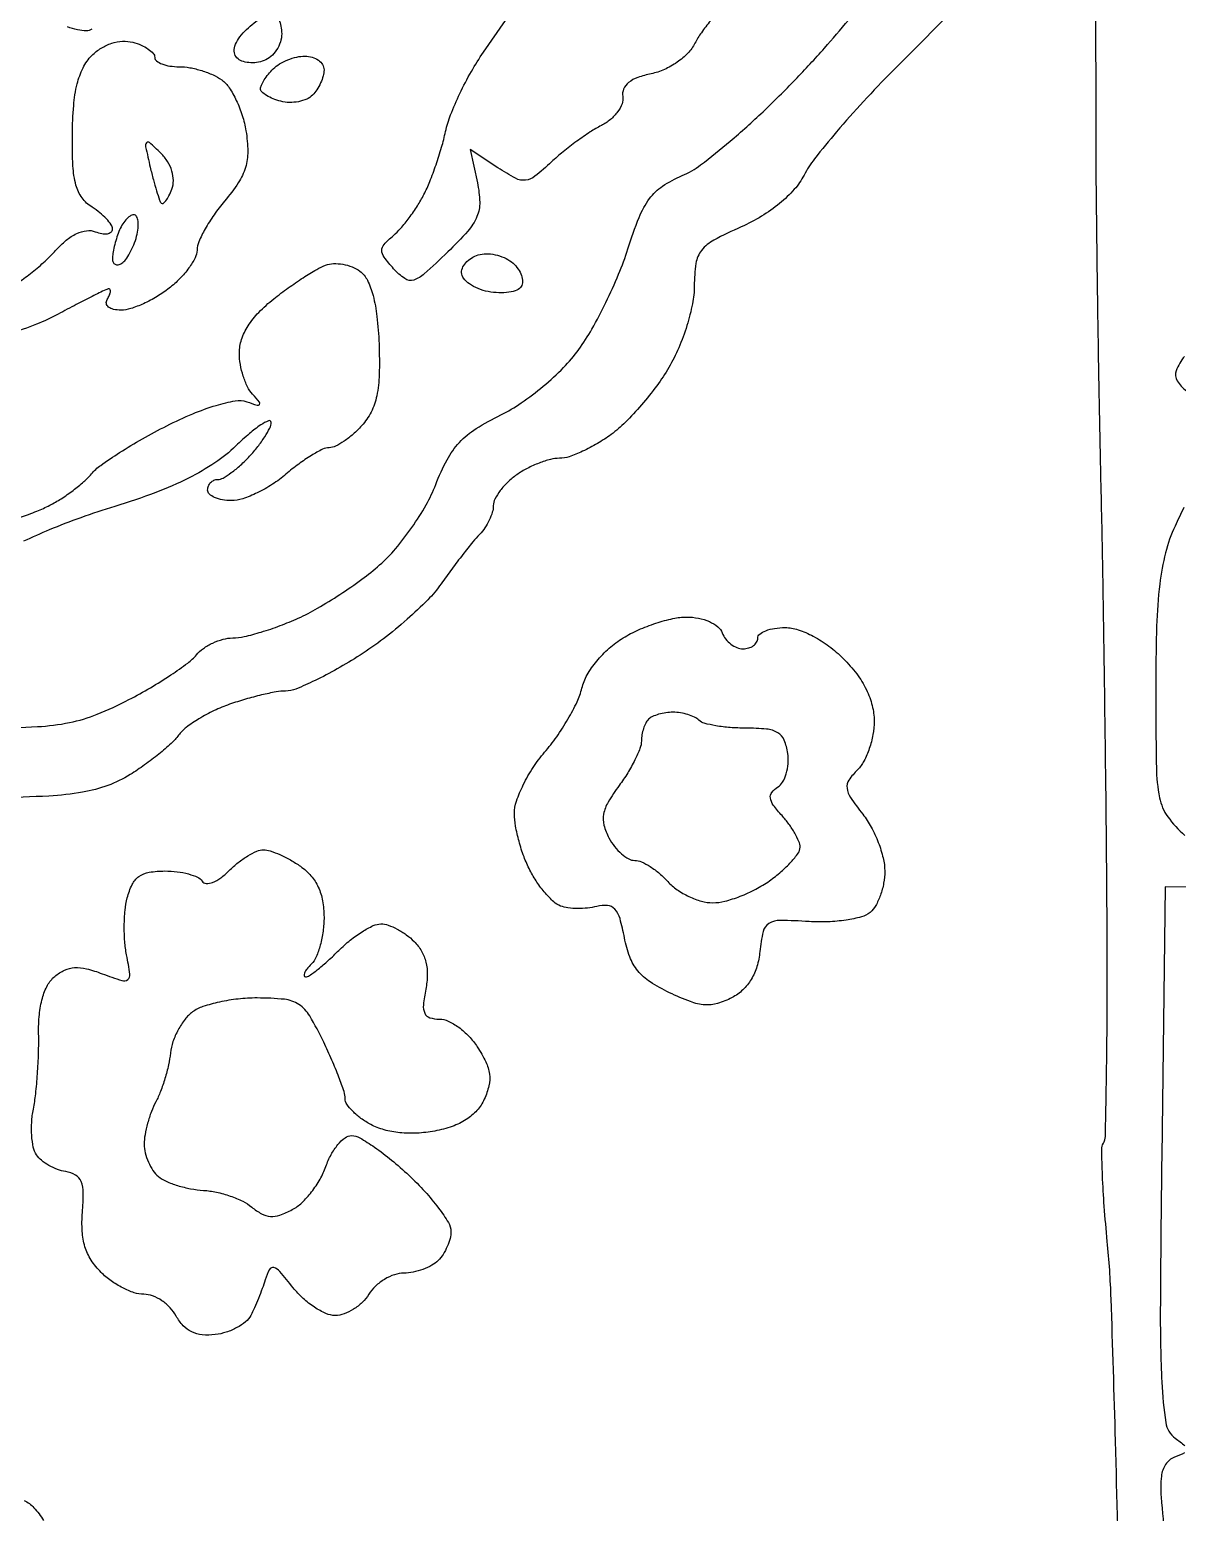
# Model space of a CAD drawing. Extents: x 0 to 102, y 0 to 135.
# Drawn here: x 11.44 to 20.61, y 25.58 to 37.44 of the extents above; entities that cross this region are included whole.
import ezdxf

# ---------------------------------------------------------------- set-up
doc = ezdxf.new("R2010")
doc.units = 0
doc.header["$MEASUREMENT"] = 0

msp = doc.modelspace()

# ---------------------------------------------------------------- linework, layer by layer
for points in [[(1.089696, 37.691352, 0.000005), (1.071462, 36.23994, 0.000218), (1.052061, 34.638966, 0.000131), (1.030377, 32.7402, 0.001538), (1.010071, 30.227354, 0.000527), (0.995686, 26.585814, 0.000524), (0.988255, 22.567479, 0.000605), (0.989821, 18.7389, 0.000203), (0.996941, 15.223942, 0.000305), (1.006264, 12.159399, 0.000118), (1.016507, 9.525276, 0.007131)], [(20.151575, 24.794204, 0.001936), (20.119016, 26.151685, 0.001504), (20.083892, 27.289541, 0.016237), (20.053381, 27.7488, -0.005979), (20.028978, 28.02907, -0.008799), (20.014824, 28.275819, -0.004838), (20.0086, 28.483031, -0.143995), (20.022227, 28.533108, 0.133982), (20.038347, 28.588066, 0.000839), (20.047301, 29.106733, 0.003334), (20.052601, 29.701156, 0.00211), (20.051232, 30.394308, 0.001205), (20.044284, 31.201752, 0.000753), (20.032444, 32.147327, 0.000756), (20.017966, 33.079013, 0.001376), (20.002895, 33.84, -0.001178), (19.988474, 34.553988, -0.000899), (19.975932, 35.33577, -0.000908), (19.966826, 36.068446, -0.002137), (19.963359, 36.615385), (19.961034, 37.741069)], [(18.915445, 37.6893), (18.335729, 37.104391, 0.009131), (18.10441, 36.862316, 0.009946), (17.888729, 36.618639, 0.009481), (17.712476, 36.403194, 0.047401), (17.628099, 36.272127, -0.06301), (17.550294, 36.159154, -0.038488), (17.433324, 36.046883, -0.035557), (17.288244, 35.943992, -0.032342), (17.125494, 35.859027, 0.017966), (16.907523, 35.753089, 0.103134), (16.809321, 35.671399, 0.131874), (16.764008, 35.566899, 0.036746), (16.7508, 35.387424, -0.050012), (16.736475, 35.244568, -0.025609), (16.691682, 35.069937, -0.025014), (16.626108, 34.891578, -0.032253), (16.547568, 34.735733, -0.026304), (16.450875, 34.589394, -0.01865), (16.328059, 34.435573, -0.018892), (16.199378, 34.297127, -0.037443), (16.085694, 34.19955, -0.025402), (15.975378, 34.126696, -0.025125), (15.857848, 34.065115, -0.025943), (15.749793, 34.021892, -0.082345), (15.67325, 34.0092, 0.063683), (15.600974, 33.999957, 0.028348), (15.509395, 33.970514, 0.027496), (15.4147, 33.927916, 0.03334), (15.331424, 33.877503, 0.037796), (15.259479, 33.818538, 0.039896), (15.198632, 33.750399, 0.043294), (15.156444, 33.683502, 0.119593), (15.1434, 33.629746, -0.073633), (15.135623, 33.577222, -0.037652), (15.111518, 33.514939, -0.036394), (15.076405, 33.453226, -0.045171), (15.034866, 33.401893, 0.021277), (14.980081, 33.340436, 0.005925), (14.899604, 33.239618, 0.005968), (14.811161, 33.123246, 0.006233), (14.726811, 33.006452, -0.041674), (14.619004, 32.877496, -0.017362), (14.453924, 32.721702, -0.017036), (14.26465, 32.566224, -0.021132), (14.07801, 32.435402, -0.013528), (13.895284, 32.325364, -0.016317), (13.717785, 32.232424, -0.015056), (13.564935, 32.164237, -0.097684), (13.48262, 32.148, 0.044994), (13.406576, 32.141143, 0.012906), (13.290688, 32.116967, 0.012877), (13.160787, 32.082796, 0.013356), (13.034406, 32.042356, 0.027151), (12.910997, 31.991529, 0.024848), (12.789998, 31.926263, 0.025669), (12.687899, 31.857059, 0.070446), (12.626613, 31.795495, -0.045643), (12.567053, 31.729435, -0.015596), (12.469512, 31.644797, -0.015356), (12.355434, 31.557572, -0.017128), (12.240211, 31.480786, -0.050598), (12.060701, 31.393527, -0.044524), (11.859471, 31.339485, -0.030226), (11.590056, 31.308927, -0.009138), (11.178422, 31.294829, -0.008891)], [(16.879099, 37.50623, 0.01965), (16.807061, 37.411368, 0.034169), (16.756101, 37.326715, -0.074597), (16.699474, 37.247811, -0.047779), (16.613334, 37.174679, -0.046386), (16.511207, 37.116785, -0.056463), (16.406575, 37.083245, 0.036516), (16.298753, 37.053359, 0.083149), (16.22521, 37.012288, 0.121818), (16.185901, 36.960914, 0.145495), (16.178526, 36.900624, -0.133538), (16.172808, 36.842625, -0.068466), (16.137481, 36.778035, -0.060404), (16.079723, 36.717007, -0.055238), (16.007379, 36.669412, 0.026949), (15.918617, 36.617949, 0.012975), (15.810432, 36.543099, 0.012824), (15.701365, 36.459001, 0.017925), (15.608675, 36.377976, -0.019147), (15.476809, 36.263275, -0.143243), (15.40104, 36.231858, -0.151196), (15.322268, 36.247139, -0.022081), (15.180494, 36.331332), (14.957495, 36.477446), (15.015969, 36.211215, -0.047889), (15.034673, 36.056746, -0.107693), (15.012525, 35.941437, -0.080405), (14.939135, 35.825615, -0.018691), (14.779462, 35.658503, -0.008978), (14.591908, 35.482785, -0.109099), (14.506761, 35.434311, -0.231047), (14.436602, 35.445197, -0.056856), (14.346506, 35.52448, -0.021748), (14.269825, 35.616997, -0.160317), (14.251451, 35.670525, -0.191619), (14.270168, 35.719371, -0.033388), (14.343144, 35.788658, 0.0407), (14.402645, 35.846828, 0.018595), (14.470859, 35.931497, 0.018272), (14.536489, 36.026518, 0.023965), (14.588889, 36.118038, 0.023329), (14.635902, 36.221798, 0.01203), (14.685423, 36.355502, 0.011931), (14.729852, 36.495748, 0.01767), (14.761456, 36.620772, -0.040709), (14.801946, 36.754682, -0.01785), (14.876004, 36.924749, -0.017527), (14.967881, 37.100609, -0.022429), (15.065137, 37.255272), (15.307384, 37.6047)], [(11.121179, 31.853536, 0.012498), (11.498491, 31.863876, 0.037196), (11.75486, 31.896546, 0.04481), (11.976287, 31.962783, 0.025604), (12.230014, 32.079586, 0.012466), (12.402113, 32.175299, 0.013401), (12.565057, 32.277295, 0.013022), (12.699949, 32.372001, 0.060048), (12.769123, 32.4375, -0.06682), (12.824732, 32.488751, -0.043911), (12.900244, 32.53233, -0.04367), (12.982868, 32.562338, -0.062774), (13.059909, 32.572858, 0.054268), (13.15198, 32.583843, 0.016461), (13.288057, 32.620058, 0.016276), (13.438949, 32.670996, 0.017056), (13.583831, 32.730929, 0.024448), (13.737664, 32.810085, 0.013736), (13.916686, 32.920235, 0.013682), (14.091767, 33.041671, 0.021692), (14.233989, 33.156013, 0.037136), (14.361694, 33.286135, 0.023044), (14.492256, 33.455862, 0.023072), (14.60627, 33.636315, 0.038154), (14.683173, 33.79921, -0.031592), (14.773586, 33.99741, -0.065197), (14.872568, 34.135664, -0.063531), (15.005553, 34.245947, -0.028662), (15.203867, 34.356394, 0.037685), (15.367452, 34.451403, 0.023895), (15.543126, 34.584754, 0.0239), (15.705201, 34.734194, 0.037826), (15.827232, 34.878334, 0.028333), (15.931936, 35.041591, 0.014985), (16.043839, 35.254637, 0.014865), (16.145608, 35.48013, 0.022218), (16.219691, 35.683213, -0.018231), (16.309334, 35.935169, -0.064791), (16.392486, 36.084638, -0.085777), (16.497705, 36.185162, -0.048955), (16.652955, 36.268692, 0.063659), (16.801598, 36.354377, 0.013243), (17.036975, 36.543381, 0.013704), (17.300171, 36.779131, 0.012559), (17.558029, 37.03574, 0.007919), (17.792218, 37.288706, 0.012717), (17.982863, 37.512492, 0.006481)], [(11.934285, 37.439013, -0.144429), (11.888916, 37.426618, -0.045751), (11.818456, 37.434515, -0.041323), (11.737403, 37.458319, -0.035667)], [(11.34989, 35.417385, 0.017172), (11.456044, 35.49652, 0.017018), (11.559537, 35.58529, 0.025151), (11.643431, 35.670518, -0.038597), (11.727888, 35.75183, -0.062113), (11.812151, 35.805271, -0.077733), (11.891253, 35.828531, -0.124953), (11.960681, 35.820315, 0.045475), (12.013228, 35.805459, 0.083782), (12.057521, 35.804686, 0.133437), (12.086582, 35.817491, 0.226369), (12.0978, 35.840998, 0.149446), (12.087112, 35.875958, 0.038851), (12.050129, 35.922539, 0.035958), (11.997631, 35.971464, 0.030025), (11.935514, 36.015649, -0.096993), (11.855087, 36.090819, -0.090375), (11.806481, 36.192601, -0.054593), (11.782332, 36.345954, -0.014026), (11.777543, 36.597127, -0.017741), (11.787854, 36.828879, -0.040555), (11.81588, 37.001436, -0.054455), (11.863363, 37.131163, -0.08161), (11.93355, 37.22895, -0.057379), (12.007644, 37.287744, -0.060915), (12.09173, 37.326761, -0.064176), (12.178548, 37.342973, -0.078209), (12.260722, 37.334755, -0.037489), (12.32789, 37.311694, -0.049177), (12.384653, 37.280393, -0.05833), (12.423899, 37.246059, -0.185984), (12.4362, 37.214133, 0.233523), (12.450347, 37.185494, 0.072058), (12.493578, 37.161353, 0.054999), (12.556723, 37.144857, 0.036426), (12.63153, 37.1394, -0.045169), (12.716918, 37.131671, -0.030374), (12.812077, 37.108254, -0.030617), (12.902169, 37.074011, -0.051779), (12.971862, 37.033372, -0.08801), (13.030987, 36.971644, -0.035893), (13.088594, 36.870218, -0.034109), (13.13627, 36.74966, -0.036897), (13.165628, 36.626842, -0.037394), (13.179863, 36.461968, -0.07691), (13.161555, 36.334043, -0.071852), (13.104319, 36.21219, -0.029239), (12.994497, 36.065007, 0.022233), (12.910326, 35.955439, 0.024583), (12.839195, 35.842343, 0.024986), (12.788564, 35.740744, 0.103455), (12.7746, 35.673978, -0.120277), (12.759511, 35.612158, -0.038085), (12.70912, 35.530873, -0.035522), (12.636996, 35.445605, -0.032807), (12.551691, 35.36894, -0.031385), (12.454389, 35.301833, -0.028592), (12.346444, 35.245106, -0.029747), (12.243983, 35.205695, -0.077084), (12.165998, 35.1936, -0.051659), (12.107333, 35.199677, -0.112211), (12.066391, 35.218451, -0.186558), (12.049444, 35.246187, -0.185379), (12.0555, 35.2782, 0.029942), (12.072977, 35.310676, 0.062817), (12.081665, 35.337949, 0.120051), (12.080666, 35.355745, 0.330219), (12.071148, 35.3628, 0.112718), (12.04584, 35.357021, 0.002692), (11.936526, 35.303627, 0.005772), (11.808824, 35.238552, 0.003873), (11.664306, 35.161361, -0.031583), (11.490764, 35.080681, -0.018356), (11.273715, 35.005042, -0.018303)], [(11.361527, 33.537155, 0.012068), (11.493199, 33.586235, 0.02279), (11.596362, 33.633111, 0.024692), (11.68817, 33.685853, 0.018417), (11.784065, 33.752542, 0.018719), (11.869964, 33.822277, 0.039701), (11.9297, 33.883625, -0.064699), (12.003758, 33.952459, -0.012733), (12.154498, 34.054301, -0.013306), (12.337545, 34.164547, -0.012002), (12.532529, 34.268921, -0.017383), (12.740324, 34.364904, -0.026531), (12.927204, 34.432043, -0.029069), (13.080601, 34.468565, -0.129408), (13.172091, 34.461066, 0.009867), (13.25512, 34.433604, 0.312396), (13.274563, 34.439744, 0.354517), (13.274142, 34.458837, 0.011139), (13.21875, 34.521269, -0.073385), (13.178178, 34.580384, -0.036169), (13.144065, 34.665132, -0.034911), (13.120788, 34.760011, -0.042725), (13.113002, 34.85097, -0.081238), (13.130577, 34.958416, -0.060496), (13.182394, 35.067043, -0.051306), (13.268324, 35.17585, -0.032879), (13.387952, 35.283789, -0.011639), (13.503476, 35.370715, -0.011551), (13.623208, 35.452398, -0.01147), (13.731109, 35.518947, -0.043366), (13.802727, 35.552928, -0.080467), (13.8661, 35.565496, -0.052142), (13.940814, 35.560332, -0.051046), (14.014876, 35.539419, -0.066086), (14.076456, 35.505039, -0.119932), (14.136766, 35.432101, -0.048688), (14.181858, 35.310417, -0.036824), (14.213076, 35.142644, -0.017636), (14.229523, 34.923989, -0.016362), (14.231264, 34.678526, -0.045776), (14.211178, 34.507804, -0.063698), (14.166105, 34.378676, -0.068233), (14.090732, 34.268339, -0.028881), (14.022866, 34.201539, -0.031512), (13.949616, 34.145071, -0.033219), (13.881425, 34.105362, -0.11574), (13.832147, 34.0938, 0.115958), (13.77837, 34.081158, 0.021533), (13.688871, 34.031702, 0.022051), (13.587197, 33.963334, 0.018551), (13.485709, 33.882403, -0.033886), (13.377608, 33.801492, -0.030829), (13.256191, 33.733074, -0.032203), (13.139792, 33.685619, -0.080724), (13.04955, 33.670903, -0.042511), (12.976676, 33.677071, -0.062173), (12.915115, 33.695682, -0.081659), (12.873393, 33.72306, -0.209777), (12.8592, 33.7554, -0.095052), (12.865395, 33.787692, -0.096919), (12.883083, 33.815149, -0.098826), (12.90948, 33.833529, -0.103173), (12.940504, 33.84, 0.13221), (12.982582, 33.851324, 0.026125), (13.048596, 33.894388, 0.02602), (13.122301, 33.95427, 0.021616), (13.194304, 34.025152, 0.021023), (13.260337, 34.102291, 0.024528), (13.316129, 34.180956, 0.024581), (13.356168, 34.251097, 0.117929), (13.3668, 34.295548, 0.533168), (13.346854, 34.308936, 0.049848), (13.284143, 34.275637, 0.03081), (13.193484, 34.206811, 0.014709), (13.085414, 34.108062, -0.045302), (12.917638, 33.972599, -0.031388), (12.70663, 33.850114, -0.026209), (12.443654, 33.735574, -0.015104), (12.116617, 33.624226, 0.010989), (11.843882, 33.533864, 0.013376), (11.592905, 33.436904, 0.011946), (11.387465, 33.345331, 0.08576)], [(20.669872, 34.824101, 0.078513), (20.604183, 34.709167, 0.230838), (20.611519, 34.62895, 0.098945), (20.68613, 34.547593, 0.027643)], [(20.664944, 33.616292, 0.000511), (20.594965, 33.466479, 0.046497), (20.518853, 33.253374, 0.033042), (20.472393, 33.003804, 0.022425), (20.447783, 32.667974, 0.007077), (20.440662, 32.164806, 0.003853), (20.44549, 31.538246, 0.045198), (20.471237, 31.295681, 0.106325), (20.537052, 31.143394, 0.060233), (20.673148, 30.994377, 0.021671)], [(20.914416, 30.577767), (20.5155, 30.5829), (20.488613, 28.42866, 0.001666), (20.477295, 27.191577, 0.013456), (20.489271, 26.623876, 0.02507), (20.521062, 26.300954, 0.200411), (20.59685, 26.175615, -0.016133), (20.674477, 26.114915, -0.232981)], [(20.670967, 26.057458, -0.021633), (20.590618, 26.022568, 0.155861), (20.519644, 25.965684, 0.119715), (20.485604, 25.87174, 0.048457), (20.483507, 25.703933, 0.00672), (20.517549, 25.356912, -0.006112), (20.542648, 25.104218, -0.006081), (20.56161, 24.850549, -0.005974), (20.572835, 24.628488, -0.023596), (20.571655, 24.4917, 0.003183), (20.56403, 24.337611, 0.000411), (20.550094, 24.008026, 0.00048), (20.534257, 23.616949, 0.000401), (20.518168, 23.20155, 0.004386), (20.5029, 22.677702, 0.021575), (20.509635, 22.382106, 0.035378), (20.533541, 22.208244, 0.3547), (20.586584, 22.1652, -0.164268), (20.649522, 22.143949, -0.011706)], [(11.392202, 25.678365, -0.088768), (11.469628, 25.619358, -0.040643), (11.547901, 25.518771, -0.045259)]]:
    msp.add_lwpolyline(points, format="xyb")
for points in [[(13.372843, 37.5624, -0.194088), (13.402848, 37.550297, -0.087204), (13.428324, 37.515356, -0.067061), (13.445615, 37.463545, -0.047084), (13.4514, 37.402251, -0.080263), (13.440855, 37.336984, -0.065542), (13.409968, 37.273247, -0.066582), (13.364275, 37.220635, -0.08931), (13.310353, 37.187978, -0.059584), (13.250767, 37.172929, -0.057152), (13.188446, 37.172046, -0.061822), (13.132845, 37.184683, -0.110046), (13.093415, 37.209745, -0.16388), (13.07332, 37.25025, -0.10524), (13.077238, 37.303052, -0.078427), (13.105552, 37.363149, -0.047176), (13.155904, 37.424019, -0.025859), (13.214651, 37.476984, -0.028551), (13.276712, 37.52175, -0.029646), (13.333514, 37.553414, -0.11279)], [(13.63752, 37.224, -0.070529), (13.695718, 37.21575, -0.086171), (13.745068, 37.191693, -0.100211), (13.778062, 37.15596, -0.137303), (13.7898, 37.11402, -0.067786), (13.783155, 37.065229, -0.039041), (13.762853, 37.0094, -0.038241), (13.733181, 36.955503, -0.051468), (13.698066, 36.912306, -0.093987), (13.651065, 36.88029, -0.054678), (13.585672, 36.859968, -0.052013), (13.513064, 36.853553, -0.060065), (13.444266, 36.862953, -0.031372), (13.382211, 36.883414, -0.04315), (13.329807, 36.909867, -0.050152), (13.293069, 36.938024, -0.207045), (13.2822, 36.963147, -0.112594), (13.288798, 36.992074, -0.029711), (13.312022, 37.033799, -0.028603), (13.344863, 37.079369, -0.025937), (13.38372, 37.12248, -0.062206), (13.433705, 37.161366, -0.039117), (13.500151, 37.194178, -0.038823), (13.571777, 37.216563, -0.056383)], [(12.484501, 36.44801, 0.010238), (12.39408, 36.533267, 0.441373), (12.370621, 36.531013, 0.217391), (12.363501, 36.498503, 0.004684), (12.400234, 36.3357, 0.007109), (12.425198, 36.236064, 0.009577), (12.45079, 36.146684, 0.007025), (12.474543, 36.073058, 0.095481), (12.48841, 36.048641, 0.390925), (12.503456, 36.046849, 0.075234), (12.524881, 36.067913, 0.045968), (12.549221, 36.10745, 0.023392), (12.572677, 36.160951, 0.093668), (12.585198, 36.229909, 0.072841), (12.573588, 36.305399, 0.066685), (12.539058, 36.380454, 0.05755)], [(12.268131, 35.955, 0.155979), (12.238536, 35.945537, 0.056335), (12.205284, 35.915691, 0.049059), (12.173795, 35.872386, 0.041093), (12.149151, 35.821181, 0.017946), (12.129492, 35.763883, 0.015436), (12.112884, 35.702386, 0.015708), (12.101288, 35.645611, 0.042542), (12.0978, 35.604688, 0.102078), (12.103566, 35.576739, 0.178248), (12.119652, 35.559805, 0.166787), (12.143784, 35.556704, 0.087931), (12.172188, 35.567989, 0.096514), (12.203858, 35.597257, 0.032471), (12.237824, 35.650548, 0.030897), (12.268619, 35.715835, 0.030808), (12.291168, 35.784482, 0.035613), (12.30337, 35.849838, 0.061997), (12.302795, 35.90491, 0.093855), (12.290488, 35.941868, 0.271969)], [(15.30146, 35.568222, -0.057268), (15.341985, 35.522171, -0.067285), (15.368443, 35.470455, -0.078695), (15.377479, 35.421201, -0.145502), (15.366929, 35.382264, -0.16363), (15.332694, 35.353845, -0.054031), (15.26869, 35.336784, -0.04703), (15.18854, 35.332087, -0.038379), (15.103119, 35.341708, -0.047413), (15.021426, 35.365521, -0.059866), (14.952321, 35.403093, -0.072129), (14.905292, 35.447933, -0.167853), (14.8896, 35.493359, -0.121995), (14.900728, 35.538289, -0.07759), (14.93309, 35.581714, -0.070099), (14.981057, 35.617094, -0.067059), (15.03765, 35.6385, -0.072469), (15.10284, 35.643925, -0.049712), (15.176215, 35.632007, -0.049481), (15.246238, 35.605712, -0.069263)], [(16.690005, 32.739884, -0.049185), (16.784489, 32.730695, -0.056071), (16.871069, 32.703222, -0.063995), (16.938148, 32.662363, -0.133146), (16.974006, 32.6133, 0.074185), (17.00143, 32.564788, 0.064359), (17.043016, 32.523677, 0.06686), (17.09186, 32.495867, 0.096313), (17.140551, 32.4864, 0.070083), (17.185591, 32.492744, 0.085896), (17.223782, 32.511251, 0.100138), (17.249316, 32.538739, 0.138107), (17.2584, 32.571, -0.231282), (17.27424, 32.603413, -0.073), (17.32244, 32.630749, -0.055656), (17.392918, 32.64942, -0.036961), (17.476408, 32.6556, -0.080548), (17.580843, 32.638666, -0.041776), (17.702602, 32.586468, -0.038408), (17.82739, 32.507311, -0.03585), (17.941708, 32.408308, -0.034525), (18.049338, 32.284691, -0.047356), (18.12671, 32.159259, -0.052524), (18.173258, 32.032964, -0.062121), (18.189, 31.906751, -0.045648), (18.179201, 31.79964, -0.037103), (18.149932, 31.688108, -0.038451), (18.10701, 31.588721, -0.075358), (18.056003, 31.519488, 0.047894), (17.987646, 31.436612, 0.179977), (17.972032, 31.372201, 0.120822), (17.999985, 31.297665, 0.016813), (18.098303, 31.163636, -0.043029), (18.16542, 31.061308, -0.031681), (18.222106, 30.938086, -0.032311), (18.261015, 30.813728, -0.059728), (18.2736, 30.70875, -0.045156), (18.264913, 30.61276, -0.040538), (18.239074, 30.516223, -0.042838), (18.201157, 30.433151, -0.091317), (18.156063, 30.379171, -0.106969), (18.086618, 30.343052, -0.02898), (17.964684, 30.317251, -0.027945), (17.819464, 30.303457, -0.025778), (17.669613, 30.305362, 0.013022), (17.437582, 30.314233, 0.14026), (17.347828, 30.289729, 0.202733), (17.300899, 30.224754, 0.032106), (17.275078, 30.066052, -0.048696), (17.25141, 29.945853, -0.062953), (17.205865, 29.843168, -0.067103), (17.139061, 29.760085, -0.067146), (17.052655, 29.69768, -0.050925), (16.937118, 29.650237, -0.091641), (16.835578, 29.639525, -0.070742), (16.71984, 29.665275, -0.020729), (16.55175, 29.736662, -0.034294), (16.398434, 29.822749, -0.076271), (16.299127, 29.912057, -0.081542), (16.235102, 30.023004, -0.043833), (16.192384, 30.175543, 0.02178), (16.15668, 30.328719, 0.113318), (16.115491, 30.404435, 0.191931), (16.057293, 30.433826, 0.086257), (15.970501, 30.426545, -0.037787), (15.897772, 30.413293, -0.028951), (15.817026, 30.409509, -0.029652), (15.740633, 30.414893, -0.05926), (15.682011, 30.429738, -0.0936), (15.626725, 30.463868, -0.03042), (15.559583, 30.533075, -0.029106), (15.49272, 30.620804, -0.028956), (15.436371, 30.715851, -0.030463), (15.388968, 30.82305, -0.022058), (15.348958, 30.947387, -0.022404), (15.321384, 31.069311, -0.044433), (15.3126, 31.167955, -0.082093), (15.329305, 31.269014, -0.032275), (15.383415, 31.399846, -0.030872), (15.461413, 31.536574, -0.03362), (15.553673, 31.658606, 0.025941), (15.650171, 31.782253, 0.021047), (15.740763, 31.923981, 0.021536), (15.813253, 32.062011, 0.050453), (15.852044, 32.171774, -0.070401), (15.893879, 32.276683, -0.041991), (15.97034, 32.387503, -0.040009), (16.070026, 32.490748, -0.043883), (16.18202, 32.573308, -0.03264), (16.303663, 32.63699, -0.025045), (16.443721, 32.690822, -0.025604), (16.58039, 32.728009, -0.053332)], [(16.5816, 31.9788, 0.035752), (16.523482, 31.974639, 0.033851), (16.465451, 31.962232, 0.035697), (16.415674, 31.944081, 0.091346), (16.3842, 31.9224, 0.079701), (16.362557, 31.892487, 0.037888), (16.344367, 31.848426, 0.036313), (16.331959, 31.798412, 0.042675), (16.3278, 31.749774, -0.092928), (16.316509, 31.689546, -0.022906), (16.275628, 31.597123, -0.022654), (16.218176, 31.493821, -0.020949), (16.150193, 31.393322, 0.024881), (16.061983, 31.260687, 0.086463), (16.025401, 31.164847, 0.112544), (16.028226, 31.076609, 0.058879), (16.068569, 30.973748, 0.044179), (16.113493, 30.905134, 0.047125), (16.168909, 30.847083, 0.052179), (16.226014, 30.807157, 0.127156), (16.275365, 30.7944, -0.10715), (16.328441, 30.782894, -0.03579), (16.398605, 30.744698, -0.033705), (16.472529, 30.68995, -0.03261), (16.5393, 30.6252, 0.057498), (16.613091, 30.560433, 0.041451), (16.708097, 30.505702, 0.042034), (16.80865, 30.468339, 0.068042), (16.898902, 30.456, 0.063493), (16.995495, 30.468315, 0.028895), (17.116905, 30.507395, 0.028041), (17.241863, 30.563986, 0.034379), (17.35109, 30.630961, 0.023319), (17.445163, 30.704789, 0.029324), (17.524623, 30.781942, 0.029974), (17.581729, 30.852334, 0.156673), (17.5968, 30.899249, 0.10124), (17.58728, 30.945784, 0.028897), (17.554298, 31.012126, 0.027825), (17.50749, 31.084391, 0.026295), (17.452114, 31.152453, -0.024444), (17.382566, 31.23729, -0.122037), (17.359072, 31.293654, -0.205844), (17.370672, 31.338345, -0.089551), (17.417216, 31.380182, 0.121245), (17.457179, 31.420911, 0.060604), (17.486366, 31.487421, 0.054843), (17.501215, 31.567694, 0.053498), (17.498452, 31.649967, 0.062725), (17.469659, 31.755753, 0.161626), (17.41859, 31.814986, 0.112361), (17.328876, 31.844221, 0.022812), (17.160661, 31.8519, -0.018884), (17.037542, 31.856552, -0.023174), (16.92334, 31.870538, -0.022516), (16.830275, 31.890689, -0.130643), (16.787011, 31.91535, 0.082958), (16.752327, 31.939713, 0.036821), (16.700102, 31.960162, 0.035141), (16.640309, 31.97412, 0.039793)], [(13.305676, 30.879, -0.080139), (13.359832, 30.870264, -0.024662), (13.437237, 30.840314, -0.023973), (13.521856, 30.797709, -0.024165), (13.601776, 30.747303, -0.061977), (13.685344, 30.67179, -0.069753), (13.744005, 30.580853, -0.064704), (13.77836, 30.471502, -0.043822), (13.7898, 30.341223, -0.033245), (13.782312, 30.228733, -0.032723), (13.759978, 30.117618, -0.034534), (13.727342, 30.023204, -0.09618), (13.68828, 29.96532, 0.025782), (13.653073, 29.926282, 0.064003), (13.632848, 29.893621, 0.160956), (13.630633, 29.873092, 0.353477), (13.642135, 29.8638, 0.155366), (13.674069, 29.873968, 0.013406), (13.743371, 29.925928, 0.016661), (13.823961, 29.994289, 0.012152), (13.909009, 30.0753, -0.026814), (13.999139, 30.156249, -0.029167), (14.095012, 30.224672, -0.030416), (14.183215, 30.272939, -0.110422), (14.245212, 30.2868, -0.085121), (14.303013, 30.276888, -0.036984), (14.374628, 30.245455, -0.03522), (14.447602, 30.199913, -0.039281), (14.510662, 30.146052, -0.066353), (14.569564, 30.069033, -0.070462), (14.604777, 29.980792, -0.06472), (14.615893, 29.879897, -0.044497), (14.60342, 29.765352, 0.024202), (14.58453, 29.639508, 0.132837), (14.59561, 29.572351, 0.213577), (14.635585, 29.537126, 0.075514), (14.712785, 29.5254, -0.110393), (14.783523, 29.509589, -0.048234), (14.86664, 29.460197, -0.04455), (14.94829, 29.388351, -0.045055), (15.01558, 29.303431, -0.032652), (15.083305, 29.183696, -0.07932), (15.11236, 29.086744, -0.089666), (15.108047, 28.993027, -0.050713), (15.071503, 28.884995, -0.076328), (15.012889, 28.795509, -0.067228), (14.927778, 28.723195, -0.05842), (14.815289, 28.668393, -0.037813), (14.675241, 28.630982, -0.033342), (14.532424, 28.613937, -0.038395), (14.395275, 28.617315, -0.041359), (14.270262, 28.640587, -0.056228), (14.163748, 28.683014, -0.034008), (14.085386, 28.732076, -0.040466), (14.019145, 28.788813, -0.044817), (13.97288, 28.844633, -0.151773), (13.959, 28.889305, 0.080318), (13.949816, 28.946111, 0.010541), (13.908717, 29.061682, 0.012026), (13.853368, 29.19757, 0.009807), (13.787826, 29.34031, 0.020021), (13.67534, 29.551142, 0.11415), (13.588668, 29.642797, 0.122558), (13.473477, 29.683818, 0.024559), (13.254095, 29.6946, 0.027442), (13.104063, 29.686359, 0.026007), (12.953079, 29.661724, 0.026943), (12.821995, 29.625781, 0.077626), (12.73848, 29.582681, 0.069679), (12.678121, 29.524093, 0.041703), (12.623419, 29.440198, 0.04093), (12.582048, 29.345692, 0.055427), (12.561715, 29.254795, -0.02761), (12.545878, 29.159418, -0.017857), (12.517593, 29.051112, -0.017957), (12.48225, 28.946935, -0.032114), (12.444804, 28.864676, 0.032756), (12.409104, 28.785986, 0.022948), (12.378979, 28.693387, 0.023245), (12.358249, 28.601619, 0.043949), (12.3516, 28.526121, 0.059987), (12.360017, 28.456213, 0.043922), (12.385177, 28.382145, 0.044602), (12.422131, 28.315199, 0.071256), (12.465904, 28.266854, 0.070524), (12.526855, 28.229324, 0.028487), (12.618672, 28.195377, 0.027493), (12.723174, 28.169559, 0.031296), (12.825454, 28.156743, -0.038232), (12.92969, 28.142211, -0.029603), (13.040081, 28.111168, -0.030366), (13.140154, 28.069559, -0.061096), (13.211712, 28.023005, 0.050754), (13.290751, 27.969232, 0.108549), (13.361332, 27.948956, 0.100115), (13.437643, 27.959405, 0.038958), (13.535648, 28.002412, 0.067944), (13.611985, 28.057729, 0.036463), (13.690156, 28.14418, 0.035518), (13.758324, 28.245717, 0.046235), (13.804762, 28.347555, -0.04038), (13.846577, 28.442169, -0.049429), (13.900799, 28.522172, -0.057286), (13.958614, 28.577334, -0.1633), (14.010665, 28.5948, -0.133302), (14.076251, 28.576998, -0.019217), (14.194257, 28.501608, -0.020666), (14.329681, 28.399027, -0.016345), (14.46755, 28.27755, -0.019005), (14.596656, 28.146473, -0.023719), (14.705718, 28.014973, -0.022981), (14.785083, 27.898718, -0.138881), (14.804861, 27.82917, -0.063921), (14.797526, 27.771549, -0.03919), (14.775138, 27.706738, -0.038739), (14.742337, 27.645004, -0.054947), (14.70348, 27.59652, -0.069326), (14.651973, 27.55761, -0.038964), (14.580602, 27.524821, -0.038039), (14.501886, 27.502466, -0.050212), (14.42773, 27.495, 0.08304), (14.353267, 27.482547, 0.053132), (14.273641, 27.445297, 0.05177), (14.201168, 27.390526, 0.065575), (14.147833, 27.3258, -0.061513), (14.095375, 27.261077, -0.050963), (14.025518, 27.206302, -0.052983), (13.949726, 27.16901, -0.088076), (13.879823, 27.1566, -0.103319), (13.805218, 27.172183, -0.042569), (13.714003, 27.221647, -0.039758), (13.621943, 27.293311, -0.040859), (13.543298, 27.378037, 0.009251), (13.436266, 27.509044, 0.148822), (13.388781, 27.539602, 0.356239), (13.353769, 27.524463, 0.04359), (13.319554, 27.441487, -0.012224), (13.295791, 27.371754, -0.008029), (13.265199, 27.292632, -0.008079), (13.232916, 27.216521, -0.015384), (13.204113, 27.1566, -0.101404), (13.163159, 27.106055, -0.048461), (13.093423, 27.059275, -0.045283), (13.008248, 27.022909, -0.048426), (12.919807, 27.00348, -0.053305), (12.815921, 27.002133, -0.087696), (12.731422, 27.025382, -0.092868), (12.663295, 27.074912, -0.066486), (12.608114, 27.15153, 0.066604), (12.560087, 27.218179, 0.05555), (12.493416, 27.274608, 0.057651), (12.419115, 27.312934, 0.090509), (12.348623, 27.3258, -0.081025), (12.272391, 27.338235, -0.037687), (12.179773, 27.377256, -0.036056), (12.086525, 27.433933, -0.041815), (12.007232, 27.500968, -0.053651), (11.927869, 27.599471, -0.067373), (11.878357, 27.705615, -0.061362), (11.856005, 27.828911, -0.035695), (11.858201, 27.979497, 0.021309), (11.865055, 28.137572, 0.097514), (11.847451, 28.227315, 0.16483), (11.802675, 28.278903, 0.096174), (11.724587, 28.306305, -0.053366), (11.657972, 28.323482, -0.040908), (11.589926, 28.35558, -0.041972), (11.530571, 28.396749, -0.073102), (11.490494, 28.441125, -0.0963), (11.465271, 28.501359, -0.034148), (11.452519, 28.594337, -0.032378), (11.452167, 28.70096, -0.032771), (11.465613, 28.8063, 0.020905), (11.484106, 28.928108, 0.009699), (11.498405, 29.087499, 0.009588), (11.506975, 29.255737, 0.01318), (11.507787, 29.407174, -0.028531), (11.513391, 29.562583, -0.045062), (11.537668, 29.693642, -0.054541), (11.579098, 29.796711, -0.097028), (11.636731, 29.867311, -0.065302), (11.71571, 29.917081, -0.094236), (11.795616, 29.936973, -0.075433), (11.890005, 29.928024, -0.028963), (12.016105, 29.8886, 0.011608), (12.173119, 29.833463, 0.247658), (12.220137, 29.841585, 0.270699), (12.237439, 29.884223, 0.013535), (12.21087, 30.0387, -0.031563), (12.196245, 30.146954, -0.020805), (12.192528, 30.272567, -0.020955), (12.199166, 30.395546, -0.037536), (12.216359, 30.495188, -0.053089), (12.25542, 30.601541, -0.123988), (12.309969, 30.665679, -0.114137), (12.391563, 30.699411, -0.041204), (12.517419, 30.7098, -0.03047), (12.615741, 30.703803, -0.036399), (12.706799, 30.685855, -0.039429), (12.779219, 30.659732, -0.149145), (12.814993, 30.628286, 0.252405), (12.847185, 30.609737, 0.100534), (12.899011, 30.618747, 0.066093), (12.963565, 30.654393, 0.037237), (13.031486, 30.712886, -0.029448), (13.103024, 30.776459, -0.030745), (13.180551, 30.830204, -0.032318), (13.252896, 30.867875, -0.104243)]]:
    msp.add_lwpolyline(points, format="xyb", close=True)

doc.saveas('drawing.dxf')
